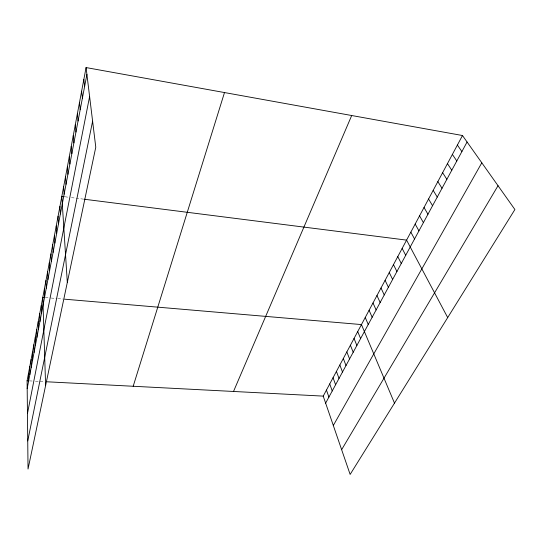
<?xml version="1.0" encoding="UTF-8"?>
<svg xmlns="http://www.w3.org/2000/svg" width="542" height="542" viewBox="0 0 542 542"><rect width="100%" height="100%" fill="white"/><g stroke="black" fill="none" stroke-linecap="round" stroke-linejoin="round"><path stroke-width="0.41" stroke-dasharray="2.71 2.03" d="M29.607 380.897L32.114 381.026M35.454 381.195L44.593 381.67M45.332 297.538L50.365 297.971M51.199 298.039L57.046 298.54M57.879 298.608L62.865 299.035M65.006 196.787L68.19 197.193M71.381 197.6L83.244 199.104"/><path stroke-width="0.81" d="M86.076 67.567L95.778 147.2L28.035 469.033L27.1 380.762L86.076 67.567L462.482 135.52L514.9 209.53L350.139 474.433L323.222 396.114L462.482 135.52M27.181 388.6L86.91 74.403M27.446 413.614L89.599 96.523M27.737 440.917L92.607 121.191M133.183 386.263L224.496 92.553M233.514 391.466L351.697 115.521M325.634 403.146L467.075 142.004M333.316 425.477L481.804 162.803M341.636 449.684L498.03 185.71M27.1 380.762L28.773 380.85M47.079 381.798L323.222 396.114M44.491 297.463L42.811 297.321L45.603 385.579M64.532 299.177L361.453 324.577L394.488 403.126M64.207 196.685L61.815 196.387L67.31 282.436M84.03 199.199L406.581 240.12L447.699 317.585M457.394 145.053L461.892 151.577M452.387 154.423L456.798 160.988M447.462 163.63L451.784 170.235M442.618 172.695L446.859 179.327M437.855 181.604L442.015 188.277M433.173 190.371L437.252 197.078M428.559 198.995L432.563 205.73M424.027 207.484L427.95 214.246M419.562 215.838L423.41 222.627M415.165 224.063L418.946 230.872M410.843 232.152L414.549 238.988M402.15 248.426L405.714 255.296M397.781 256.596L401.276 263.487M393.485 264.632L396.913 271.542M389.258 272.538L392.625 279.469M385.098 280.329L388.397 287.267M381.006 287.992L384.237 294.943M376.968 295.532L380.145 302.504M373.004 302.964L376.121 309.943M369.095 310.275L372.151 317.266M365.24 317.483L368.242 324.482M357.713 331.568L360.606 338.581M354.034 338.452L356.873 345.471M350.41 345.234L353.201 352.259M346.839 351.921L349.576 358.946M343.316 358.513L346.006 365.538M339.848 365.003L342.49 372.036M336.426 371.406L339.021 378.438M333.052 377.713L335.6 384.745M329.732 383.932L332.232 390.965M326.453 390.064L328.913 397.096M83.827 79.478L84.627 86.395M81.632 91.158L82.398 98.143M79.478 102.607L80.202 109.66M77.364 113.84L78.062 120.954M75.284 124.85L75.955 132.024M73.251 135.649L73.888 142.878M71.259 146.252L71.869 153.528M69.301 156.652L69.877 163.982M67.377 166.861L67.933 174.233M65.487 176.882L66.016 184.3M63.638 186.719L64.139 194.178M59.925 206.427L60.379 213.954M58.069 216.278L58.502 223.846M56.253 225.953L56.659 233.548M54.464 235.445L54.844 243.073M52.709 244.767L53.069 252.423M50.982 253.92L51.327 261.603M49.288 262.911L49.613 270.614M47.628 271.745L47.926 279.462M45.995 280.417L46.273 288.161M44.39 288.947L44.654 296.698M41.26 305.559L41.49 313.337M39.735 313.649L39.945 321.447M38.238 321.609L38.435 329.414M36.768 329.434L36.944 337.253M35.318 337.131L35.481 344.956M33.889 344.705L34.038 352.53M32.486 352.151L32.622 359.983M31.111 359.475L31.233 367.313M29.749 366.683L29.857 374.522M28.414 373.784L28.509 381.622"/></g></svg>
